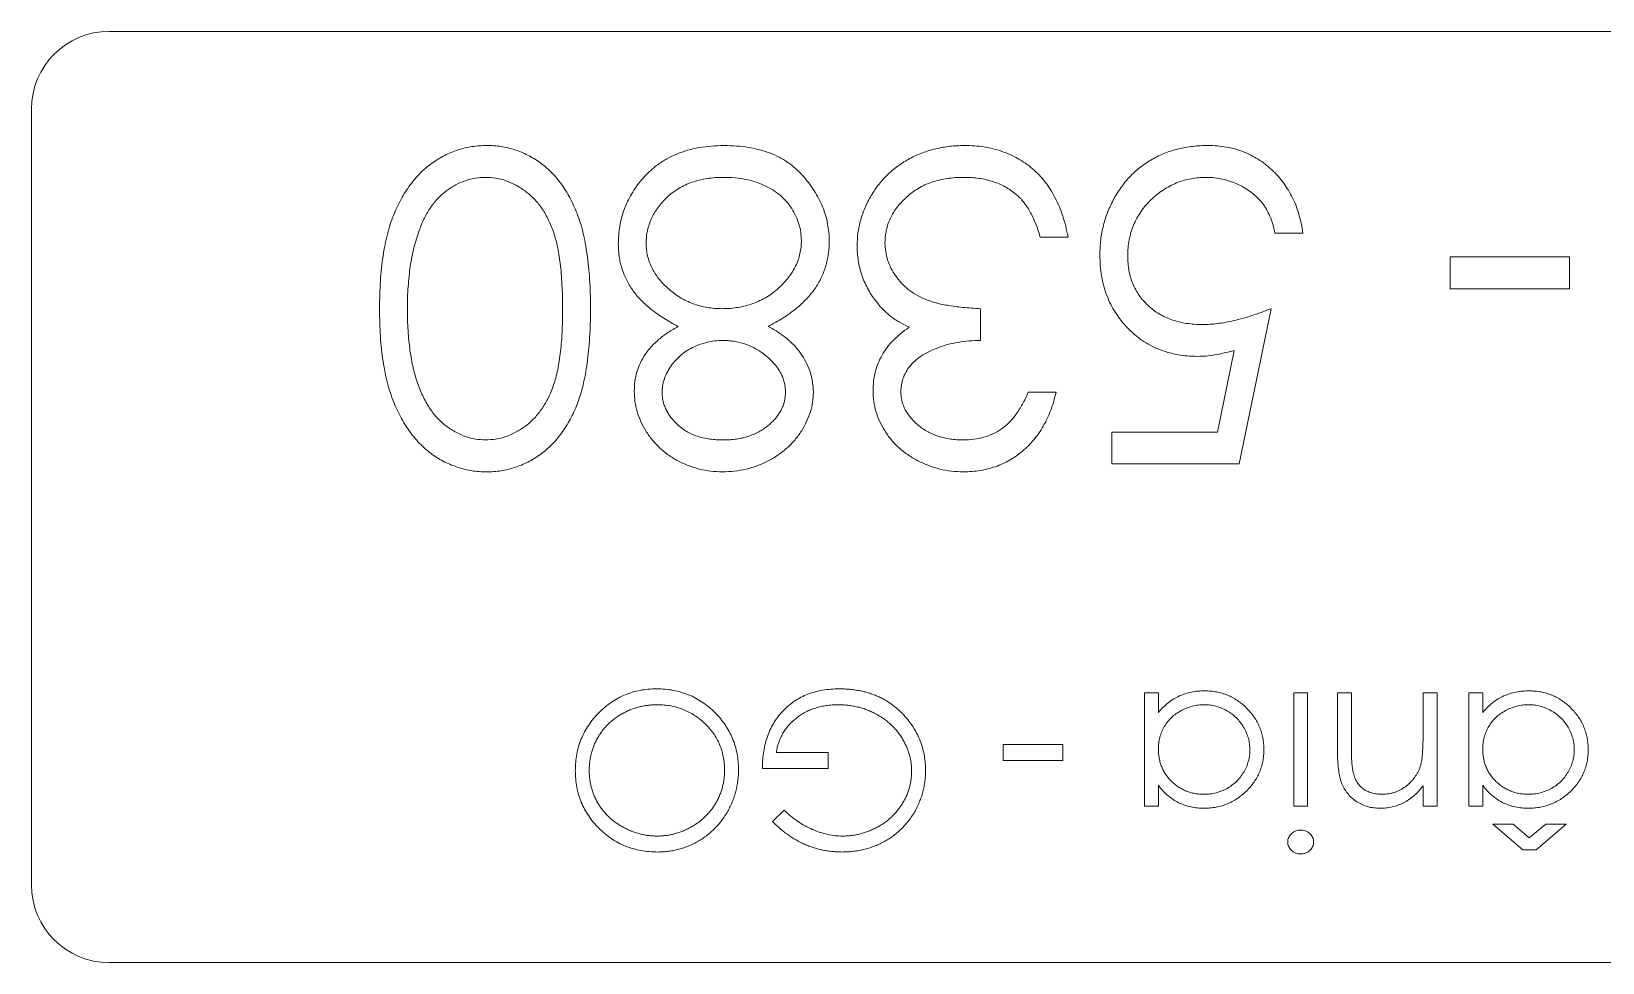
# Model space of a CAD drawing. Header units: millimetres. Extents: x 1593 to 2741, y -1858 to 567.
# Drawn here: x 2419.23 to 2439.48, y -120.69 to -108.69 of the extents above; entities that cross this region are included whole.
import ezdxf

# ---------------------------------------------------------------- set-up
doc = ezdxf.new("R2010")
doc.units = ezdxf.units.MM
doc.layers.add('CUTTING', color=5, linetype='Continuous')
doc.layers.add('ENGRAVING', color=1, linetype='Continuous')

msp = doc.modelspace()

# ---------------------------------------------------------------- linework, layer by layer
at = {"layer": 'CUTTING', "linetype": 'Continuous', "lineweight": 15}
for p, q in [((2420.233, -108.687), (2451.233, -108.687)), ((2419.233, -119.687), (2419.233, -109.687)), ((2451.233, -120.687), (2420.233, -120.687))]:
    msp.add_line(p, q, dxfattribs=at)
for centre, start, end in [((2420.233, -109.687), 90, 180), ((2420.233, -119.687), 180, 270)]:
    msp.add_arc(centre, 1, start, end, dxfattribs=at)
at = {"layer": 'ENGRAVING', "linetype": 'Continuous', "lineweight": 15}
for p, q in [((2432.59, -111.337), (2432.231, -111.337)), ((2435.615, -111.286), (2435.256, -111.286)), ((2437.513, -112.003), (2437.513, -111.593)), ((2437.513, -111.593), (2439.051, -111.593)), ((2439.051, -111.593), (2439.051, -112.003)), ((2439.051, -112.003), (2437.513, -112.003)), ((2431.462, -112.26), (2431.462, -112.67)), ((2435.205, -112.26), (2434.795, -114.26)), ((2434.514, -113.85), (2434.73, -112.798)), ((2432.077, -113.337), (2432.436, -113.337)), ((2433.154, -114.26), (2433.154, -113.85)), ((2433.154, -113.85), (2434.514, -113.85)), ((2434.795, -114.26), (2433.154, -114.26)), ((2433.574, -118.672), (2433.574, -117.21)), ((2433.574, -117.21), (2433.754, -117.21)), ((2433.754, -117.21), (2433.754, -117.463)), ((2435.498, -118.672), (2435.498, -117.21)), ((2435.498, -117.21), (2435.677, -117.21)), ((2435.677, -117.21), (2435.677, -118.672)), ((2436.062, -117.957), (2436.062, -117.21)), ((2436.062, -117.21), (2436.241, -117.21)), ((2436.241, -117.21), (2436.241, -117.898)), ((2437.164, -117.739), (2437.164, -117.21)), ((2437.164, -117.21), (2437.344, -117.21)), ((2437.344, -117.21), (2437.344, -118.672)), ((2437.754, -118.672), (2437.754, -117.21)), ((2437.754, -117.21), (2437.933, -117.21)), ((2437.933, -117.21), (2437.933, -117.463)), ((2428.831, -117.98), (2429.498, -117.98)), ((2429.498, -117.98), (2429.498, -118.185)), ((2431.754, -118.082), (2431.754, -117.877)), ((2431.754, -117.877), (2432.523, -117.877)), ((2432.523, -117.877), (2432.523, -118.082)), ((2429.498, -118.185), (2428.651, -118.185)), ((2432.523, -118.082), (2431.754, -118.082)), ((2433.754, -118.402), (2433.754, -118.672)), ((2437.164, -118.672), (2437.164, -118.408)), ((2437.933, -118.402), (2437.933, -118.672)), ((2428.78, -118.869), (2428.933, -118.723)), ((2433.754, -118.672), (2433.574, -118.672)), ((2435.677, -118.672), (2435.498, -118.672)), ((2437.344, -118.672), (2437.164, -118.672)), ((2437.933, -118.672), (2437.754, -118.672)), ((2438.451, -119.236), (2438.062, -118.903)), ((2438.062, -118.903), (2438.327, -118.903)), ((2438.327, -118.903), (2438.532, -119.078)), ((2438.532, -119.078), (2438.744, -118.903)), ((2439.01, -118.903), (2438.62, -119.236)), ((2438.744, -118.903), (2439.01, -118.903)), ((2438.62, -119.236), (2438.451, -119.236))]:
    msp.add_line(p, q, dxfattribs=at)
for points, knots in [([(2423.718, -112.258), (2423.719, -112.197), (2423.72, -112.078), (2423.728, -111.904), (2423.743, -111.739), (2423.761, -111.584), (2423.787, -111.439), (2423.818, -111.303), (2423.853, -111.176), (2423.897, -111.059), (2423.944, -110.951), (2423.995, -110.849), (2424.05, -110.754), (2424.111, -110.666), (2424.175, -110.585), (2424.244, -110.511), (2424.317, -110.443), (2424.394, -110.383), (2424.474, -110.331), (2424.557, -110.284), (2424.642, -110.246), (2424.729, -110.213), (2424.818, -110.188), (2424.91, -110.171), (2425.003, -110.159), (2425.067, -110.158), (2425.099, -110.157)], [0, 0, 0, 0, 0.065063, 0.126773, 0.185516, 0.240765, 0.29298, 0.34225, 0.388919, 0.432776, 0.474628, 0.514775, 0.553606, 0.591426, 0.628028, 0.663804, 0.698984, 0.733591, 0.767628, 0.801208, 0.834264, 0.866981, 0.89972, 0.932702, 0.966176, 1, 1, 1, 1]), ([(2425.099, -110.157), (2425.13, -110.158), (2425.192, -110.159), (2425.285, -110.17), (2425.374, -110.187), (2425.461, -110.212), (2425.547, -110.242), (2425.629, -110.281), (2425.709, -110.326), (2425.787, -110.377), (2425.862, -110.436), (2425.933, -110.5), (2425.998, -110.573), (2426.06, -110.653), (2426.118, -110.738), (2426.172, -110.83), (2426.221, -110.93), (2426.266, -111.036), (2426.307, -111.152), (2426.342, -111.278), (2426.37, -111.415), (2426.394, -111.563), (2426.413, -111.721), (2426.427, -111.891), (2426.435, -112.071), (2426.436, -112.195), (2426.436, -112.258)], [0, 0, 0, 0, 0.033787, 0.066622, 0.099285, 0.131361, 0.163585, 0.196104, 0.228902, 0.262158, 0.295991, 0.330218, 0.36506, 0.400951, 0.43762, 0.475708, 0.515381, 0.556414, 0.599765, 0.646424, 0.696431, 0.749782, 0.806573, 0.867436, 0.931887, 1, 1, 1, 1]), ([(2427.098, -110.596), (2427.13, -110.561), (2427.193, -110.492), (2427.301, -110.402), (2427.42, -110.326), (2427.549, -110.264), (2427.688, -110.216), (2427.836, -110.181), (2427.995, -110.162), (2428.104, -110.159), (2428.159, -110.157)], [0, 0, 0, 0, 0.119283, 0.237093, 0.354796, 0.474576, 0.59746, 0.724926, 0.858883, 1, 1, 1, 1]), ([(2428.159, -110.157), (2428.213, -110.159), (2428.318, -110.161), (2428.47, -110.179), (2428.612, -110.209), (2428.744, -110.251), (2428.866, -110.305), (2428.978, -110.372), (2429.08, -110.45), (2429.17, -110.541), (2429.25, -110.638), (2429.321, -110.738), (2429.379, -110.842), (2429.429, -110.947), (2429.467, -111.055), (2429.493, -111.165), (2429.51, -111.278), (2429.512, -111.354), (2429.513, -111.392)], [0, 0, 0, 0, 0.078556, 0.152863, 0.22356, 0.290375, 0.355403, 0.418291, 0.480389, 0.543073, 0.604924, 0.664398, 0.721943, 0.778375, 0.83383, 0.888861, 0.944089, 1, 1, 1, 1]), ([(2429.872, -111.448), (2429.874, -111.392), (2429.878, -111.28), (2429.915, -111.115), (2429.971, -110.954), (2430.052, -110.8), (2430.15, -110.655), (2430.267, -110.526), (2430.401, -110.415), (2430.55, -110.322), (2430.712, -110.248), (2430.885, -110.196), (2431.067, -110.163), (2431.192, -110.159), (2431.256, -110.157)], [0, 0, 0, 0, 0.079648, 0.158922, 0.239619, 0.322609, 0.406035, 0.487602, 0.569685, 0.653036, 0.737436, 0.822478, 0.909748, 1, 1, 1, 1]), ([(2431.256, -110.157), (2431.298, -110.158), (2431.383, -110.16), (2431.506, -110.174), (2431.624, -110.198), (2431.737, -110.231), (2431.844, -110.272), (2431.946, -110.324), (2432.042, -110.385), (2432.133, -110.456), (2432.217, -110.535), (2432.294, -110.624), (2432.363, -110.721), (2432.423, -110.828), (2432.478, -110.942), (2432.523, -111.066), (2432.562, -111.198), (2432.58, -111.29), (2432.59, -111.337)], [0, 0, 0, 0, 0.065541, 0.128963, 0.190377, 0.250092, 0.308548, 0.366398, 0.424542, 0.48317, 0.542243, 0.601739, 0.662506, 0.724856, 0.789128, 0.856346, 0.926295, 1, 1, 1, 1]), ([(2433, -111.567), (2433.001, -111.534), (2433.002, -111.469), (2433.01, -111.373), (2433.025, -111.279), (2433.045, -111.187), (2433.07, -111.097), (2433.102, -111.009), (2433.14, -110.924), (2433.182, -110.84), (2433.229, -110.76), (2433.281, -110.685), (2433.336, -110.614), (2433.396, -110.548), (2433.46, -110.487), (2433.528, -110.431), (2433.6, -110.379), (2433.676, -110.333), (2433.755, -110.291), (2433.838, -110.256), (2433.923, -110.225), (2434.012, -110.2), (2434.103, -110.181), (2434.198, -110.168), (2434.296, -110.158), (2434.362, -110.158), (2434.395, -110.157)], [0, 0, 0, 0, 0.044014, 0.087434, 0.130118, 0.172554, 0.214555, 0.256298, 0.298438, 0.340849, 0.382715, 0.423924, 0.464246, 0.504074, 0.543862, 0.583567, 0.623094, 0.663229, 0.703551, 0.743938, 0.784541, 0.82575, 0.867757, 0.910745, 0.954914, 1, 1, 1, 1]), ([(2434.395, -110.157), (2434.435, -110.158), (2434.513, -110.16), (2434.628, -110.176), (2434.739, -110.199), (2434.844, -110.234), (2434.945, -110.278), (2435.04, -110.334), (2435.132, -110.396), (2435.218, -110.47), (2435.297, -110.552), (2435.367, -110.639), (2435.43, -110.733), (2435.485, -110.832), (2435.531, -110.937), (2435.567, -111.048), (2435.597, -111.165), (2435.609, -111.245), (2435.615, -111.286)], [0, 0, 0, 0, 0.0654211, 0.1287084, 0.1902361, 0.2507244, 0.3106372, 0.3707664, 0.4316147, 0.493523, 0.5558835, 0.6173424, 0.678668, 0.7407114, 0.8029854, 0.8668026, 0.9323472, 1, 1, 1, 1]), ([(2425.087, -110.568), (2425.042, -110.569), (2424.954, -110.573), (2424.824, -110.608), (2424.699, -110.661), (2424.601, -110.724), (2424.526, -110.784), (2424.472, -110.835), (2424.423, -110.892), (2424.376, -110.954), (2424.333, -111.021), (2424.295, -111.094), (2424.259, -111.172), (2424.239, -111.226), (2424.228, -111.254)], [0, 0, 0, 0, 0.112813, 0.225394, 0.339595, 0.459675, 0.521735, 0.583926, 0.648174, 0.713881, 0.781004, 0.851451, 0.924051, 1, 1, 1, 1]), ([(2426.077, -112.26), (2426.077, -112.206), (2426.077, -112.103), (2426.07, -111.952), (2426.06, -111.812), (2426.048, -111.681), (2426.03, -111.561), (2426.01, -111.45), (2425.985, -111.35), (2425.956, -111.259), (2425.923, -111.176), (2425.887, -111.099), (2425.848, -111.026), (2425.804, -110.959), (2425.757, -110.898), (2425.706, -110.84), (2425.651, -110.789), (2425.575, -110.728), (2425.475, -110.664), (2425.349, -110.609), (2425.219, -110.574), (2425.131, -110.57), (2425.087, -110.568)], [0, 0, 0, 0, 0.072951, 0.141584, 0.205926, 0.265301, 0.320597, 0.371817, 0.41879, 0.461699, 0.502134, 0.540804, 0.578181, 0.614297, 0.649678, 0.684299, 0.718359, 0.752081, 0.817652, 0.879722, 0.939966, 1, 1, 1, 1]), ([(2426.795, -111.425), (2426.796, -111.386), (2426.798, -111.31), (2426.813, -111.198), (2426.835, -111.088), (2426.869, -110.982), (2426.912, -110.88), (2426.965, -110.782), (2427.025, -110.686), (2427.073, -110.626), (2427.098, -110.596)], [0, 0, 0, 0, 0.1281582, 0.2536731, 0.3773253, 0.4993846, 0.6229184, 0.7458394, 0.8713953, 1, 1, 1, 1]), ([(2428.155, -110.568), (2428.118, -110.568), (2428.045, -110.57), (2427.939, -110.582), (2427.838, -110.602), (2427.744, -110.63), (2427.655, -110.665), (2427.573, -110.71), (2427.495, -110.761), (2427.425, -110.821), (2427.362, -110.886), (2427.307, -110.954), (2427.259, -111.024), (2427.221, -111.098), (2427.191, -111.174), (2427.169, -111.252), (2427.156, -111.334), (2427.155, -111.39), (2427.154, -111.418)], [0, 0, 0, 0, 0.0765589, 0.1491614, 0.2188268, 0.2855671, 0.3503131, 0.4141252, 0.4771792, 0.540368, 0.6022024, 0.6620337, 0.7199344, 0.7759074, 0.8311149, 0.8866674, 0.9425524, 1, 1, 1, 1]), ([(2429.154, -111.38), (2429.152, -111.344), (2429.149, -111.273), (2429.125, -111.168), (2429.085, -111.066), (2429.03, -110.968), (2428.963, -110.876), (2428.879, -110.797), (2428.785, -110.726), (2428.677, -110.669), (2428.56, -110.623), (2428.432, -110.592), (2428.297, -110.571), (2428.203, -110.569), (2428.155, -110.568)], [0, 0, 0, 0, 0.074898, 0.148596, 0.224471, 0.302323, 0.381919, 0.461149, 0.542417, 0.626716, 0.714597, 0.804903, 0.900127, 1, 1, 1, 1]), ([(2431.249, -110.568), (2431.212, -110.568), (2431.139, -110.57), (2431.032, -110.582), (2430.93, -110.601), (2430.835, -110.629), (2430.745, -110.664), (2430.661, -110.709), (2430.582, -110.76), (2430.51, -110.819), (2430.445, -110.884), (2430.387, -110.951), (2430.339, -111.021), (2430.299, -111.095), (2430.268, -111.17), (2430.247, -111.249), (2430.233, -111.331), (2430.231, -111.386), (2430.231, -111.414)], [0, 0, 0, 0, 0.076072, 0.148752, 0.218403, 0.28576, 0.350598, 0.414964, 0.478069, 0.541761, 0.60435, 0.664075, 0.721464, 0.777587, 0.832644, 0.887844, 0.94346, 1, 1, 1, 1]), ([(2431.918, -110.784), (2431.895, -110.767), (2431.85, -110.732), (2431.778, -110.688), (2431.701, -110.65), (2431.619, -110.621), (2431.533, -110.596), (2431.442, -110.58), (2431.347, -110.569), (2431.282, -110.568), (2431.249, -110.568)], [0, 0, 0, 0, 0.118271, 0.236178, 0.355663, 0.475904, 0.600127, 0.728608, 0.861313, 1, 1, 1, 1]), ([(2434.374, -110.568), (2434.34, -110.569), (2434.273, -110.57), (2434.173, -110.585), (2434.078, -110.606), (2433.986, -110.639), (2433.898, -110.679), (2433.814, -110.73), (2433.733, -110.789), (2433.657, -110.856), (2433.587, -110.931), (2433.526, -111.01), (2433.475, -111.095), (2433.432, -111.183), (2433.399, -111.277), (2433.376, -111.374), (2433.362, -111.477), (2433.36, -111.546), (2433.359, -111.582)], [0, 0, 0, 0, 0.064207, 0.126425, 0.18768, 0.248216, 0.308305, 0.369661, 0.431699, 0.495947, 0.559758, 0.622295, 0.683911, 0.745092, 0.80674, 0.869087, 0.93329, 1, 1, 1, 1]), ([(2435.256, -111.286), (2435.248, -111.247), (2435.231, -111.174), (2435.193, -111.071), (2435.148, -110.979), (2435.094, -110.897), (2435.029, -110.826), (2434.955, -110.763), (2434.873, -110.705), (2434.781, -110.657), (2434.684, -110.617), (2434.582, -110.59), (2434.479, -110.57), (2434.409, -110.569), (2434.374, -110.568)], [0, 0, 0, 0, 0.094687, 0.181994, 0.264377, 0.34218, 0.418618, 0.496509, 0.577369, 0.661511, 0.746733, 0.831258, 0.915206, 1, 1, 1, 1]), ([(2432.231, -111.337), (2432.221, -111.306), (2432.203, -111.246), (2432.172, -111.16), (2432.137, -111.081), (2432.099, -111.008), (2432.059, -110.942), (2432.015, -110.883), (2431.969, -110.829), (2431.934, -110.799), (2431.918, -110.784)], [0, 0, 0, 0, 0.14977, 0.291316, 0.425966, 0.55216, 0.671527, 0.786122, 0.895325, 1, 1, 1, 1]), ([(2424.228, -111.254), (2424.216, -111.29), (2424.192, -111.362), (2424.16, -111.475), (2424.135, -111.593), (2424.113, -111.716), (2424.098, -111.844), (2424.086, -111.978), (2424.078, -112.117), (2424.077, -112.212), (2424.077, -112.26)], [0, 0, 0, 0, 0.110588, 0.224542, 0.342503, 0.464324, 0.590756, 0.722227, 0.858843, 1, 1, 1, 1]), ([(2427.568, -112.488), (2427.535, -112.471), (2427.472, -112.438), (2427.381, -112.384), (2427.297, -112.328), (2427.22, -112.271), (2427.149, -112.212), (2427.086, -112.15), (2427.029, -112.087), (2426.98, -112.022), (2426.936, -111.955), (2426.898, -111.886), (2426.866, -111.815), (2426.84, -111.741), (2426.819, -111.666), (2426.805, -111.587), (2426.797, -111.507), (2426.796, -111.452), (2426.795, -111.425)], [0, 0, 0, 0, 0.079525, 0.1551, 0.22722, 0.295911, 0.362056, 0.42552, 0.485813, 0.544495, 0.60146, 0.657841, 0.713974, 0.769468, 0.82613, 0.882885, 0.940701, 1, 1, 1, 1]), ([(2427.154, -111.418), (2427.155, -111.445), (2427.157, -111.499), (2427.17, -111.579), (2427.193, -111.656), (2427.224, -111.731), (2427.265, -111.803), (2427.314, -111.873), (2427.374, -111.94), (2427.44, -112.005), (2427.513, -112.064), (2427.59, -112.117), (2427.672, -112.161), (2427.757, -112.197), (2427.846, -112.225), (2427.938, -112.245), (2428.034, -112.258), (2428.099, -112.259), (2428.132, -112.26)], [0, 0, 0, 0, 0.0573394, 0.1130633, 0.1691814, 0.2257746, 0.2838263, 0.3434543, 0.405907, 0.4713923, 0.5380028, 0.6030636, 0.6676018, 0.7322254, 0.7970048, 0.863048, 0.930357, 1, 1, 1, 1]), ([(2428.132, -112.26), (2428.168, -112.259), (2428.238, -112.258), (2428.34, -112.244), (2428.438, -112.225), (2428.532, -112.196), (2428.621, -112.158), (2428.706, -112.112), (2428.786, -112.058), (2428.861, -111.997), (2428.929, -111.93), (2428.989, -111.86), (2429.04, -111.787), (2429.081, -111.711), (2429.115, -111.633), (2429.137, -111.551), (2429.151, -111.466), (2429.153, -111.409), (2429.154, -111.38)], [0, 0, 0, 0, 0.071269, 0.139812, 0.206497, 0.271535, 0.336082, 0.400528, 0.464984, 0.53005, 0.594423, 0.655583, 0.714849, 0.772115, 0.828999, 0.885122, 0.942079, 1, 1, 1, 1]), ([(2429.513, -111.392), (2429.512, -111.42), (2429.511, -111.476), (2429.502, -111.558), (2429.487, -111.637), (2429.468, -111.715), (2429.441, -111.791), (2429.409, -111.864), (2429.371, -111.935), (2429.327, -112.005), (2429.277, -112.072), (2429.219, -112.138), (2429.154, -112.201), (2429.082, -112.262), (2429.003, -112.323), (2428.916, -112.38), (2428.824, -112.437), (2428.757, -112.471), (2428.724, -112.488)], [0, 0, 0, 0, 0.058854, 0.116315, 0.172675, 0.22878, 0.28458, 0.340257, 0.39663, 0.453507, 0.512318, 0.572648, 0.636022, 0.702363, 0.771483, 0.844184, 0.92007, 1, 1, 1, 1]), ([(2430.111, -112.159), (2430.091, -112.133), (2430.053, -112.08), (2430.006, -111.996), (2429.963, -111.911), (2429.93, -111.823), (2429.904, -111.733), (2429.886, -111.64), (2429.874, -111.545), (2429.873, -111.481), (2429.872, -111.448)], [0, 0, 0, 0, 0.128136, 0.254173, 0.378112, 0.501712, 0.623986, 0.747096, 0.872875, 1, 1, 1, 1]), ([(2430.231, -111.414), (2430.233, -111.451), (2430.236, -111.525), (2430.263, -111.635), (2430.306, -111.74), (2430.368, -111.84), (2430.443, -111.932), (2430.53, -112.014), (2430.63, -112.082), (2430.723, -112.129), (2430.805, -112.161), (2430.875, -112.183), (2430.954, -112.201), (2431.04, -112.218), (2431.134, -112.232), (2431.236, -112.244), (2431.346, -112.253), (2431.422, -112.258), (2431.462, -112.26)], [0, 0, 0, 0, 0.066909, 0.133485, 0.201035, 0.271234, 0.34288, 0.413836, 0.485977, 0.56023, 0.599884, 0.644055, 0.691892, 0.744688, 0.801492, 0.862858, 0.929328, 1, 1, 1, 1]), ([(2434.259, -112.875), (2434.214, -112.874), (2434.126, -112.872), (2433.998, -112.854), (2433.875, -112.825), (2433.759, -112.785), (2433.648, -112.734), (2433.544, -112.67), (2433.446, -112.595), (2433.354, -112.509), (2433.271, -112.414), (2433.199, -112.312), (2433.137, -112.204), (2433.087, -112.089), (2433.047, -111.968), (2433.021, -111.84), (2433.003, -111.705), (2433.001, -111.614), (2433, -111.567)], [0, 0, 0, 0, 0.065808, 0.129394, 0.190894, 0.251281, 0.310815, 0.370371, 0.430768, 0.492881, 0.555104, 0.616067, 0.677256, 0.73826, 0.800762, 0.864778, 0.931045, 1, 1, 1, 1]), ([(2433.359, -111.582), (2433.36, -111.614), (2433.361, -111.677), (2433.373, -111.769), (2433.394, -111.856), (2433.423, -111.938), (2433.46, -112.016), (2433.505, -112.09), (2433.559, -112.158), (2433.621, -112.221), (2433.689, -112.279), (2433.764, -112.329), (2433.844, -112.37), (2433.929, -112.406), (2434.02, -112.432), (2434.116, -112.451), (2434.218, -112.463), (2434.288, -112.464), (2434.324, -112.465)], [0, 0, 0, 0, 0.065351, 0.127916, 0.18836, 0.247216, 0.30563, 0.36377, 0.422661, 0.482687, 0.5433, 0.604118, 0.664965, 0.727413, 0.791468, 0.858055, 0.927037, 1, 1, 1, 1]), ([(2425.099, -114.362), (2425.067, -114.362), (2425.004, -114.361), (2424.91, -114.35), (2424.819, -114.332), (2424.73, -114.307), (2424.643, -114.276), (2424.558, -114.237), (2424.476, -114.192), (2424.397, -114.139), (2424.32, -114.079), (2424.247, -114.012), (2424.179, -113.938), (2424.114, -113.857), (2424.055, -113.769), (2423.998, -113.674), (2423.947, -113.572), (2423.899, -113.463), (2423.856, -113.345), (2423.818, -113.219), (2423.788, -113.082), (2423.762, -112.936), (2423.742, -112.78), (2423.728, -112.615), (2423.72, -112.439), (2423.719, -112.32), (2423.718, -112.258)], [0, 0, 0, 0, 0.033788, 0.067194, 0.099862, 0.132567, 0.165151, 0.197913, 0.231319, 0.265083, 0.299255, 0.334399, 0.369943, 0.406284, 0.444064, 0.482998, 0.523354, 0.565537, 0.609613, 0.656391, 0.705885, 0.758325, 0.813832, 0.872795, 0.934722, 1, 1, 1, 1]), ([(2424.077, -112.26), (2424.078, -112.308), (2424.079, -112.402), (2424.084, -112.54), (2424.096, -112.671), (2424.109, -112.795), (2424.129, -112.912), (2424.15, -113.024), (2424.179, -113.128), (2424.21, -113.226), (2424.245, -113.317), (2424.284, -113.402), (2424.325, -113.48), (2424.37, -113.553), (2424.418, -113.619), (2424.471, -113.678), (2424.525, -113.732), (2424.602, -113.793), (2424.702, -113.855), (2424.826, -113.912), (2424.955, -113.945), (2425.043, -113.95), (2425.087, -113.952)], [0, 0, 0, 0, 0.065681, 0.128486, 0.188175, 0.245106, 0.299448, 0.350823, 0.399942, 0.446672, 0.491255, 0.533376, 0.573853, 0.612526, 0.649597, 0.685532, 0.720106, 0.753838, 0.818925, 0.880493, 0.940311, 1, 1, 1, 1]), ([(2425.087, -113.952), (2425.131, -113.95), (2425.219, -113.945), (2425.35, -113.912), (2425.476, -113.855), (2425.575, -113.792), (2425.652, -113.733), (2425.705, -113.681), (2425.756, -113.624), (2425.802, -113.562), (2425.846, -113.495), (2425.886, -113.423), (2425.922, -113.346), (2425.955, -113.263), (2425.984, -113.172), (2426.009, -113.071), (2426.031, -112.961), (2426.047, -112.84), (2426.061, -112.71), (2426.07, -112.569), (2426.077, -112.418), (2426.077, -112.314), (2426.077, -112.26)], [0, 0, 0, 0, 0.060387, 0.120883, 0.182755, 0.247811, 0.281299, 0.315088, 0.349702, 0.384857, 0.420966, 0.458511, 0.497175, 0.537602, 0.580503, 0.627468, 0.678388, 0.733983, 0.793747, 0.857714, 0.926698, 1, 1, 1, 1]), ([(2426.436, -112.258), (2426.436, -112.322), (2426.435, -112.447), (2426.427, -112.628), (2426.413, -112.799), (2426.395, -112.958), (2426.372, -113.105), (2426.342, -113.242), (2426.308, -113.367), (2426.269, -113.482), (2426.224, -113.588), (2426.176, -113.686), (2426.121, -113.778), (2426.064, -113.864), (2426.002, -113.943), (2425.937, -114.015), (2425.865, -114.08), (2425.791, -114.14), (2425.712, -114.192), (2425.631, -114.237), (2425.548, -114.276), (2425.462, -114.307), (2425.374, -114.333), (2425.285, -114.35), (2425.192, -114.361), (2425.13, -114.362), (2425.099, -114.362)], [0, 0, 0, 0, 0.068595, 0.133246, 0.194313, 0.251279, 0.304513, 0.354235, 0.400481, 0.443411, 0.484015, 0.523252, 0.561042, 0.5979, 0.633518, 0.668314, 0.702496, 0.736685, 0.770293, 0.803437, 0.835913, 0.86846, 0.900847, 0.933467, 0.966258, 1, 1, 1, 1]), ([(2430.544, -112.5), (2430.502, -112.48), (2430.417, -112.439), (2430.302, -112.359), (2430.198, -112.267), (2430.14, -112.195), (2430.111, -112.159)], [0, 0, 0, 0, 0.2538796, 0.5030089, 0.7502911, 1, 1, 1, 1]), ([(2434.324, -112.465), (2434.355, -112.464), (2434.419, -112.463), (2434.517, -112.453), (2434.62, -112.437), (2434.728, -112.414), (2434.841, -112.385), (2434.958, -112.35), (2435.08, -112.308), (2435.163, -112.276), (2435.205, -112.26)], [0, 0, 0, 0, 0.102203, 0.211023, 0.3251, 0.446502, 0.573788, 0.708901, 0.850358, 1, 1, 1, 1]), ([(2427, -113.325), (2427.002, -113.281), (2427.005, -113.196), (2427.032, -113.072), (2427.078, -112.956), (2427.14, -112.846), (2427.221, -112.744), (2427.32, -112.651), (2427.436, -112.563), (2427.523, -112.514), (2427.568, -112.488)], [0, 0, 0, 0, 0.121904, 0.239413, 0.35541, 0.472091, 0.592859, 0.718703, 0.854892, 1, 1, 1, 1]), ([(2428.724, -112.488), (2428.77, -112.514), (2428.86, -112.563), (2428.979, -112.653), (2429.081, -112.75), (2429.163, -112.857), (2429.228, -112.97), (2429.273, -113.089), (2429.303, -113.211), (2429.306, -113.294), (2429.308, -113.336)], [0, 0, 0, 0, 0.14586, 0.282426, 0.41085, 0.535029, 0.654701, 0.770133, 0.884556, 1, 1, 1, 1]), ([(2430.077, -113.323), (2430.078, -113.281), (2430.081, -113.198), (2430.103, -113.077), (2430.14, -112.963), (2430.192, -112.856), (2430.258, -112.756), (2430.339, -112.662), (2430.435, -112.576), (2430.507, -112.526), (2430.544, -112.5)], [0, 0, 0, 0, 0.128068, 0.250608, 0.37063, 0.490072, 0.610375, 0.734313, 0.863217, 1, 1, 1, 1]), ([(2428.141, -112.67), (2428.107, -112.671), (2428.039, -112.673), (2427.94, -112.692), (2427.843, -112.721), (2427.749, -112.76), (2427.662, -112.81), (2427.585, -112.87), (2427.518, -112.938), (2427.461, -113.014), (2427.417, -113.094), (2427.383, -113.175), (2427.363, -113.257), (2427.36, -113.311), (2427.359, -113.338)], [0, 0, 0, 0, 0.08969, 0.178494, 0.266838, 0.356558, 0.445334, 0.530806, 0.614076, 0.697707, 0.779142, 0.855354, 0.928557, 1, 1, 1, 1]), ([(2428.949, -113.33), (2428.948, -113.309), (2428.946, -113.268), (2428.934, -113.207), (2428.917, -113.147), (2428.888, -113.09), (2428.855, -113.033), (2428.813, -112.978), (2428.763, -112.925), (2428.707, -112.873), (2428.646, -112.826), (2428.581, -112.784), (2428.514, -112.749), (2428.444, -112.72), (2428.372, -112.698), (2428.297, -112.682), (2428.22, -112.672), (2428.168, -112.671), (2428.141, -112.67)], [0, 0, 0, 0, 0.054564, 0.107826, 0.161924, 0.21751, 0.274498, 0.334815, 0.397555, 0.464755, 0.532901, 0.600097, 0.665354, 0.731084, 0.796883, 0.863292, 0.930831, 1, 1, 1, 1]), ([(2431.462, -112.67), (2431.412, -112.671), (2431.315, -112.673), (2431.174, -112.693), (2431.038, -112.72), (2430.912, -112.762), (2430.797, -112.811), (2430.697, -112.868), (2430.614, -112.931), (2430.548, -113.002), (2430.498, -113.078), (2430.462, -113.157), (2430.44, -113.24), (2430.437, -113.296), (2430.436, -113.325)], [0, 0, 0, 0, 0.110166, 0.215787, 0.318027, 0.417574, 0.51165, 0.596162, 0.672935, 0.74367, 0.810677, 0.874059, 0.936696, 1, 1, 1, 1]), ([(2434.73, -112.798), (2434.688, -112.809), (2434.606, -112.832), (2434.485, -112.857), (2434.37, -112.872), (2434.295, -112.874), (2434.259, -112.875)], [0, 0, 0, 0, 0.275068, 0.532901, 0.773973, 1, 1, 1, 1]), ([(2428.135, -114.362), (2428.085, -114.361), (2427.984, -114.358), (2427.837, -114.33), (2427.696, -114.285), (2427.562, -114.223), (2427.437, -114.147), (2427.326, -114.056), (2427.229, -113.953), (2427.148, -113.837), (2427.082, -113.715), (2427.035, -113.588), (2427.006, -113.457), (2427.002, -113.369), (2427, -113.325)], [0, 0, 0, 0, 0.08941, 0.176306, 0.262626, 0.349446, 0.435498, 0.518928, 0.601355, 0.684256, 0.765807, 0.844877, 0.92228, 1, 1, 1, 1]), ([(2427.359, -113.338), (2427.36, -113.357), (2427.361, -113.395), (2427.371, -113.451), (2427.387, -113.505), (2427.409, -113.559), (2427.439, -113.611), (2427.473, -113.662), (2427.516, -113.712), (2427.563, -113.76), (2427.617, -113.805), (2427.676, -113.845), (2427.742, -113.878), (2427.814, -113.906), (2427.891, -113.926), (2427.974, -113.942), (2428.063, -113.95), (2428.124, -113.952), (2428.155, -113.952)], [0, 0, 0, 0, 0.050902, 0.101034, 0.151084, 0.203062, 0.256248, 0.310847, 0.368769, 0.430015, 0.49252, 0.556049, 0.621996, 0.690192, 0.761385, 0.836356, 0.915487, 1, 1, 1, 1]), ([(2429.308, -113.336), (2429.306, -113.379), (2429.302, -113.464), (2429.272, -113.592), (2429.222, -113.717), (2429.155, -113.84), (2429.071, -113.955), (2428.97, -114.058), (2428.855, -114.149), (2428.727, -114.225), (2428.588, -114.287), (2428.442, -114.33), (2428.291, -114.358), (2428.188, -114.361), (2428.135, -114.362)], [0, 0, 0, 0, 0.074058, 0.14887, 0.226668, 0.307735, 0.391157, 0.473929, 0.557928, 0.644989, 0.733364, 0.821092, 0.909287, 1, 1, 1, 1]), ([(2428.155, -113.952), (2428.184, -113.951), (2428.238, -113.95), (2428.319, -113.942), (2428.395, -113.928), (2428.469, -113.908), (2428.538, -113.881), (2428.604, -113.85), (2428.666, -113.812), (2428.724, -113.769), (2428.776, -113.722), (2428.823, -113.673), (2428.861, -113.621), (2428.894, -113.568), (2428.918, -113.511), (2428.935, -113.453), (2428.947, -113.393), (2428.948, -113.351), (2428.949, -113.33)], [0, 0, 0, 0, 0.075243, 0.147209, 0.216447, 0.284025, 0.350655, 0.415031, 0.47963, 0.544652, 0.608044, 0.667828, 0.725114, 0.780992, 0.835527, 0.889438, 0.944072, 1, 1, 1, 1]), ([(2431.245, -114.362), (2431.193, -114.361), (2431.09, -114.358), (2430.938, -114.329), (2430.792, -114.284), (2430.652, -114.222), (2430.523, -114.145), (2430.408, -114.054), (2430.309, -113.95), (2430.225, -113.834), (2430.16, -113.711), (2430.112, -113.585), (2430.083, -113.455), (2430.079, -113.367), (2430.077, -113.323)], [0, 0, 0, 0, 0.090254, 0.17854, 0.266093, 0.354631, 0.441886, 0.525747, 0.608114, 0.690197, 0.770821, 0.848326, 0.924012, 1, 1, 1, 1]), ([(2430.436, -113.325), (2430.436, -113.346), (2430.437, -113.387), (2430.449, -113.448), (2430.467, -113.507), (2430.492, -113.564), (2430.524, -113.618), (2430.564, -113.67), (2430.611, -113.72), (2430.664, -113.766), (2430.722, -113.811), (2430.785, -113.848), (2430.852, -113.88), (2430.922, -113.907), (2430.997, -113.927), (2431.075, -113.941), (2431.156, -113.95), (2431.212, -113.952), (2431.24, -113.952)], [0, 0, 0, 0, 0.055275, 0.109966, 0.163247, 0.218076, 0.273301, 0.330909, 0.390995, 0.454176, 0.518862, 0.583311, 0.648517, 0.715031, 0.782502, 0.852323, 0.924928, 1, 1, 1, 1]), ([(2431.24, -113.952), (2431.286, -113.951), (2431.375, -113.947), (2431.503, -113.92), (2431.622, -113.877), (2431.714, -113.825), (2431.781, -113.774), (2431.829, -113.729), (2431.876, -113.68), (2431.919, -113.622), (2431.963, -113.56), (2432.003, -113.491), (2432.042, -113.417), (2432.065, -113.364), (2432.077, -113.337)], [0, 0, 0, 0, 0.122712, 0.239685, 0.351816, 0.463766, 0.520818, 0.579448, 0.640604, 0.705298, 0.773634, 0.844669, 0.920057, 1, 1, 1, 1]), ([(2432.436, -113.337), (2432.426, -113.377), (2432.407, -113.456), (2432.368, -113.568), (2432.324, -113.675), (2432.272, -113.773), (2432.216, -113.865), (2432.151, -113.95), (2432.081, -114.028), (2432.003, -114.097), (2431.922, -114.16), (2431.836, -114.214), (2431.747, -114.26), (2431.653, -114.298), (2431.556, -114.326), (2431.456, -114.347), (2431.352, -114.36), (2431.281, -114.362), (2431.245, -114.362)], [0, 0, 0, 0, 0.072625, 0.141977, 0.208985, 0.273957, 0.336889, 0.398745, 0.460116, 0.520825, 0.580994, 0.640152, 0.698622, 0.757271, 0.816427, 0.876254, 0.937165, 1, 1, 1, 1]), ([(2426.241, -118.211), (2426.242, -118.175), (2426.244, -118.104), (2426.259, -118), (2426.282, -117.9), (2426.316, -117.804), (2426.359, -117.713), (2426.412, -117.625), (2426.474, -117.542), (2426.545, -117.464), (2426.622, -117.393), (2426.705, -117.331), (2426.792, -117.277), (2426.884, -117.234), (2426.979, -117.2), (2427.079, -117.177), (2427.182, -117.162), (2427.253, -117.16), (2427.289, -117.159)], [0, 0, 0, 0, 0.065227, 0.128569, 0.19032, 0.251378, 0.312388, 0.373789, 0.436431, 0.500567, 0.564687, 0.627136, 0.688455, 0.749246, 0.810155, 0.871671, 0.934773, 1, 1, 1, 1]), ([(2427.289, -117.159), (2427.325, -117.16), (2427.397, -117.162), (2427.502, -117.177), (2427.602, -117.2), (2427.699, -117.234), (2427.791, -117.277), (2427.878, -117.33), (2427.962, -117.392), (2428.039, -117.463), (2428.111, -117.54), (2428.173, -117.623), (2428.226, -117.71), (2428.269, -117.8), (2428.303, -117.895), (2428.326, -117.994), (2428.341, -118.096), (2428.343, -118.166), (2428.344, -118.202)], [0, 0, 0, 0, 0.0658189, 0.1297465, 0.192072, 0.2534594, 0.3145696, 0.3762799, 0.4390257, 0.503267, 0.5674928, 0.6297048, 0.6909996, 0.7514517, 0.8120044, 0.8731497, 0.9356355, 1, 1, 1, 1]), ([(2428.651, -118.185), (2428.652, -118.147), (2428.654, -118.072), (2428.668, -117.963), (2428.689, -117.86), (2428.719, -117.762), (2428.757, -117.671), (2428.803, -117.586), (2428.859, -117.508), (2428.922, -117.435), (2428.992, -117.371), (2429.068, -117.314), (2429.15, -117.266), (2429.237, -117.227), (2429.33, -117.196), (2429.429, -117.175), (2429.534, -117.162), (2429.606, -117.16), (2429.642, -117.159)], [0, 0, 0, 0, 0.071272, 0.139493, 0.204635, 0.267406, 0.328446, 0.388397, 0.447734, 0.507392, 0.566768, 0.625478, 0.684067, 0.743248, 0.804033, 0.866499, 0.931723, 1, 1, 1, 1]), ([(2429.642, -117.159), (2429.665, -117.16), (2429.709, -117.16), (2429.775, -117.165), (2429.839, -117.172), (2429.901, -117.182), (2429.962, -117.195), (2430.02, -117.212), (2430.077, -117.231), (2430.133, -117.253), (2430.186, -117.278), (2430.237, -117.307), (2430.287, -117.337), (2430.335, -117.372), (2430.382, -117.409), (2430.426, -117.449), (2430.469, -117.492), (2430.495, -117.522), (2430.509, -117.537)], [0, 0, 0, 0, 0.069237, 0.136557, 0.202094, 0.266464, 0.329769, 0.391879, 0.453271, 0.514115, 0.57439, 0.634142, 0.693923, 0.754152, 0.81447, 0.875661, 0.937348, 1, 1, 1, 1]), ([(2433.754, -117.463), (2433.774, -117.44), (2433.814, -117.396), (2433.88, -117.337), (2433.95, -117.289), (2434.023, -117.25), (2434.1, -117.221), (2434.181, -117.2), (2434.265, -117.187), (2434.322, -117.186), (2434.351, -117.185)], [0, 0, 0, 0, 0.134298, 0.262085, 0.38627, 0.507165, 0.6273, 0.748145, 0.87237, 1, 1, 1, 1]), ([(2434.351, -117.185), (2434.377, -117.186), (2434.428, -117.187), (2434.502, -117.198), (2434.575, -117.215), (2434.644, -117.239), (2434.71, -117.271), (2434.773, -117.309), (2434.834, -117.354), (2434.89, -117.406), (2434.943, -117.462), (2434.988, -117.522), (2435.027, -117.585), (2435.058, -117.651), (2435.083, -117.721), (2435.1, -117.793), (2435.111, -117.868), (2435.112, -117.919), (2435.113, -117.945)], [0, 0, 0, 0, 0.06462, 0.127433, 0.189004, 0.24993, 0.310668, 0.372329, 0.434939, 0.499576, 0.564191, 0.626735, 0.688109, 0.749294, 0.810331, 0.871901, 0.935046, 1, 1, 1, 1]), ([(2437.933, -117.463), (2437.954, -117.44), (2437.993, -117.396), (2438.059, -117.337), (2438.129, -117.289), (2438.203, -117.25), (2438.28, -117.221), (2438.36, -117.2), (2438.444, -117.187), (2438.501, -117.186), (2438.53, -117.185)], [0, 0, 0, 0, 0.134298, 0.262085, 0.38627, 0.507165, 0.6273, 0.748145, 0.87237, 1, 1, 1, 1]), ([(2438.53, -117.185), (2438.556, -117.186), (2438.607, -117.187), (2438.682, -117.198), (2438.754, -117.215), (2438.823, -117.239), (2438.889, -117.271), (2438.953, -117.309), (2439.013, -117.354), (2439.07, -117.406), (2439.122, -117.462), (2439.168, -117.522), (2439.206, -117.585), (2439.238, -117.651), (2439.262, -117.721), (2439.28, -117.793), (2439.29, -117.868), (2439.292, -117.919), (2439.292, -117.945)], [0, 0, 0, 0, 0.06462, 0.1274335, 0.1890041, 0.2499301, 0.3106685, 0.372329, 0.4349391, 0.4995755, 0.5641912, 0.6267352, 0.6881093, 0.7492936, 0.8103305, 0.8719012, 0.9350459, 1, 1, 1, 1]), ([(2427.296, -117.364), (2427.277, -117.365), (2427.237, -117.365), (2427.179, -117.371), (2427.122, -117.379), (2427.066, -117.392), (2427.011, -117.407), (2426.957, -117.426), (2426.904, -117.449), (2426.853, -117.475), (2426.803, -117.504), (2426.756, -117.536), (2426.712, -117.571), (2426.671, -117.607), (2426.632, -117.647), (2426.597, -117.689), (2426.564, -117.734), (2426.534, -117.781), (2426.507, -117.83), (2426.484, -117.88), (2426.464, -117.932), (2426.448, -117.986), (2426.436, -118.04), (2426.427, -118.096), (2426.421, -118.153), (2426.421, -118.192), (2426.421, -118.212)], [0, 0, 0, 0, 0.043633, 0.086538, 0.129177, 0.171436, 0.213416, 0.255266, 0.297369, 0.339941, 0.382347, 0.423953, 0.464871, 0.505572, 0.546003, 0.586568, 0.627065, 0.668271, 0.709549, 0.750428, 0.791096, 0.832027, 0.873136, 0.914611, 0.956956, 1, 1, 1, 1]), ([(2428.164, -118.202), (2428.163, -118.174), (2428.162, -118.117), (2428.149, -118.033), (2428.13, -117.953), (2428.102, -117.877), (2428.066, -117.804), (2428.022, -117.734), (2427.97, -117.668), (2427.911, -117.606), (2427.846, -117.55), (2427.777, -117.5), (2427.705, -117.458), (2427.63, -117.424), (2427.551, -117.397), (2427.469, -117.378), (2427.384, -117.366), (2427.326, -117.365), (2427.296, -117.364)], [0, 0, 0, 0, 0.064504, 0.126899, 0.187747, 0.24815, 0.308586, 0.369583, 0.431827, 0.49618, 0.560668, 0.623504, 0.68526, 0.746537, 0.808327, 0.870486, 0.934317, 1, 1, 1, 1]), ([(2429.627, -117.364), (2429.601, -117.365), (2429.55, -117.366), (2429.475, -117.374), (2429.403, -117.387), (2429.334, -117.406), (2429.269, -117.43), (2429.206, -117.459), (2429.146, -117.495), (2429.09, -117.534), (2429.038, -117.579), (2428.991, -117.626), (2428.95, -117.678), (2428.915, -117.732), (2428.885, -117.789), (2428.861, -117.85), (2428.842, -117.913), (2428.835, -117.957), (2428.831, -117.98)], [0, 0, 0, 0, 0.07063, 0.138694, 0.204918, 0.269441, 0.332636, 0.395302, 0.457764, 0.520657, 0.582852, 0.643315, 0.70258, 0.760908, 0.81949, 0.878269, 0.938491, 1, 1, 1, 1]), ([(2430.574, -118.219), (2430.574, -118.201), (2430.573, -118.164), (2430.568, -118.109), (2430.557, -118.055), (2430.544, -118.001), (2430.527, -117.948), (2430.505, -117.896), (2430.48, -117.845), (2430.451, -117.795), (2430.419, -117.746), (2430.383, -117.7), (2430.344, -117.656), (2430.303, -117.615), (2430.258, -117.577), (2430.211, -117.541), (2430.16, -117.509), (2430.107, -117.479), (2430.052, -117.452), (2429.995, -117.428), (2429.937, -117.409), (2429.877, -117.393), (2429.816, -117.38), (2429.754, -117.371), (2429.691, -117.365), (2429.648, -117.365), (2429.627, -117.364)], [0, 0, 0, 0, 0.038994, 0.077882, 0.116652, 0.155416, 0.194618, 0.234261, 0.274547, 0.315667, 0.35702, 0.398083, 0.439098, 0.479833, 0.521274, 0.562841, 0.605292, 0.648409, 0.691727, 0.735149, 0.778369, 0.821661, 0.865524, 0.909731, 0.954523, 1, 1, 1, 1]), ([(2434.344, -117.364), (2434.319, -117.365), (2434.267, -117.367), (2434.191, -117.382), (2434.117, -117.405), (2434.046, -117.439), (2433.98, -117.48), (2433.921, -117.528), (2433.871, -117.583), (2433.828, -117.645), (2433.795, -117.712), (2433.771, -117.784), (2433.757, -117.86), (2433.755, -117.912), (2433.754, -117.938)], [0, 0, 0, 0, 0.084802, 0.168664, 0.252552, 0.33824, 0.423103, 0.505556, 0.586176, 0.667136, 0.748499, 0.830452, 0.913456, 1, 1, 1, 1]), ([(2434.933, -117.943), (2434.932, -117.918), (2434.93, -117.869), (2434.915, -117.795), (2434.889, -117.723), (2434.854, -117.654), (2434.81, -117.589), (2434.76, -117.531), (2434.701, -117.481), (2434.637, -117.44), (2434.568, -117.406), (2434.495, -117.382), (2434.421, -117.367), (2434.37, -117.365), (2434.344, -117.364)], [0, 0, 0, 0, 0.0815893, 0.1628589, 0.2454837, 0.3308071, 0.4164934, 0.4998932, 0.5830482, 0.6671579, 0.7513119, 0.8337848, 0.9162565, 1, 1, 1, 1]), ([(2438.524, -117.364), (2438.498, -117.365), (2438.446, -117.367), (2438.37, -117.382), (2438.296, -117.405), (2438.225, -117.439), (2438.159, -117.48), (2438.1, -117.528), (2438.05, -117.583), (2438.008, -117.645), (2437.975, -117.712), (2437.95, -117.784), (2437.936, -117.86), (2437.934, -117.912), (2437.933, -117.938)], [0, 0, 0, 0, 0.0848024, 0.1686635, 0.2525519, 0.3382397, 0.4231027, 0.5055561, 0.5861757, 0.6671357, 0.7484992, 0.8304524, 0.9134557, 1, 1, 1, 1]), ([(2439.113, -117.943), (2439.112, -117.918), (2439.11, -117.869), (2439.094, -117.795), (2439.069, -117.723), (2439.034, -117.654), (2438.99, -117.589), (2438.939, -117.531), (2438.881, -117.481), (2438.816, -117.44), (2438.747, -117.406), (2438.675, -117.382), (2438.6, -117.367), (2438.55, -117.365), (2438.524, -117.364)], [0, 0, 0, 0, 0.0815893, 0.1628589, 0.2454837, 0.3308071, 0.4164934, 0.4998932, 0.5830482, 0.6671579, 0.7513119, 0.8337848, 0.9162565, 1, 1, 1, 1]), ([(2430.509, -117.537), (2430.528, -117.562), (2430.567, -117.61), (2430.617, -117.688), (2430.659, -117.768), (2430.694, -117.851), (2430.721, -117.937), (2430.74, -118.026), (2430.751, -118.118), (2430.753, -118.18), (2430.754, -118.211)], [0, 0, 0, 0, 0.127896, 0.253668, 0.376738, 0.499344, 0.621999, 0.745699, 0.871345, 1, 1, 1, 1]), ([(2437.137, -118.131), (2437.139, -118.121), (2437.144, -118.1), (2437.149, -118.065), (2437.154, -118.024), (2437.158, -117.978), (2437.16, -117.926), (2437.163, -117.868), (2437.164, -117.806), (2437.164, -117.762), (2437.164, -117.739)], [0, 0, 0, 0, 0.076995, 0.167615, 0.271052, 0.38946, 0.520843, 0.666399, 0.826094, 1, 1, 1, 1]), ([(2433.754, -117.938), (2433.754, -117.958), (2433.756, -117.998), (2433.764, -118.056), (2433.777, -118.112), (2433.795, -118.166), (2433.82, -118.216), (2433.849, -118.264), (2433.884, -118.31), (2433.924, -118.352), (2433.967, -118.391), (2434.013, -118.426), (2434.062, -118.454), (2434.114, -118.477), (2434.167, -118.496), (2434.224, -118.509), (2434.283, -118.517), (2434.323, -118.518), (2434.343, -118.518)], [0, 0, 0, 0, 0.065634, 0.129188, 0.191219, 0.251913, 0.312507, 0.373494, 0.435152, 0.498741, 0.562095, 0.624187, 0.685476, 0.746097, 0.807612, 0.869967, 0.933951, 1, 1, 1, 1]), ([(2434.343, -118.518), (2434.369, -118.517), (2434.421, -118.515), (2434.497, -118.501), (2434.57, -118.477), (2434.639, -118.444), (2434.703, -118.403), (2434.761, -118.353), (2434.812, -118.296), (2434.855, -118.232), (2434.89, -118.164), (2434.915, -118.092), (2434.931, -118.018), (2434.933, -117.968), (2434.933, -117.943)], [0, 0, 0, 0, 0.085921, 0.169593, 0.252476, 0.336244, 0.419505, 0.502036, 0.584775, 0.669846, 0.754185, 0.836658, 0.91801, 1, 1, 1, 1]), ([(2435.113, -117.945), (2435.112, -117.971), (2435.111, -118.021), (2435.1, -118.095), (2435.082, -118.166), (2435.058, -118.234), (2435.026, -118.299), (2434.987, -118.362), (2434.941, -118.422), (2434.888, -118.478), (2434.831, -118.529), (2434.77, -118.574), (2434.707, -118.613), (2434.64, -118.643), (2434.57, -118.668), (2434.498, -118.685), (2434.422, -118.695), (2434.371, -118.697), (2434.345, -118.698)], [0, 0, 0, 0, 0.063775, 0.126079, 0.186904, 0.247574, 0.308003, 0.369132, 0.432033, 0.496791, 0.561611, 0.624914, 0.686726, 0.748079, 0.809582, 0.871631, 0.934886, 1, 1, 1, 1]), ([(2436.608, -118.698), (2436.581, -118.697), (2436.528, -118.695), (2436.451, -118.679), (2436.379, -118.653), (2436.312, -118.617), (2436.252, -118.572), (2436.2, -118.52), (2436.156, -118.459), (2436.127, -118.403), (2436.107, -118.354), (2436.095, -118.312), (2436.085, -118.264), (2436.076, -118.212), (2436.07, -118.155), (2436.065, -118.093), (2436.062, -118.027), (2436.062, -117.981), (2436.062, -117.957)], [0, 0, 0, 0, 0.07724, 0.151178, 0.223488, 0.295543, 0.366976, 0.437131, 0.507044, 0.57856, 0.616614, 0.658756, 0.704491, 0.754803, 0.809332, 0.868274, 0.932073, 1, 1, 1, 1]), ([(2436.241, -117.898), (2436.241, -117.918), (2436.241, -117.956), (2436.242, -118.01), (2436.244, -118.06), (2436.246, -118.104), (2436.249, -118.143), (2436.253, -118.177), (2436.257, -118.206), (2436.261, -118.223), (2436.262, -118.231)], [0, 0, 0, 0, 0.17885, 0.34211, 0.489826, 0.623254, 0.74008, 0.841483, 0.928908, 1, 1, 1, 1]), ([(2437.933, -117.938), (2437.934, -117.958), (2437.935, -117.998), (2437.943, -118.056), (2437.956, -118.112), (2437.975, -118.166), (2437.999, -118.216), (2438.028, -118.264), (2438.063, -118.31), (2438.103, -118.352), (2438.147, -118.391), (2438.193, -118.426), (2438.242, -118.454), (2438.293, -118.477), (2438.347, -118.496), (2438.403, -118.509), (2438.462, -118.517), (2438.502, -118.518), (2438.522, -118.518)], [0, 0, 0, 0, 0.0656338, 0.1291881, 0.1912187, 0.2519128, 0.3125075, 0.3734944, 0.4351516, 0.4987415, 0.5620952, 0.6241866, 0.6854757, 0.7460968, 0.8076116, 0.8699666, 0.933951, 1, 1, 1, 1]), ([(2438.522, -118.518), (2438.549, -118.517), (2438.6, -118.515), (2438.676, -118.501), (2438.749, -118.477), (2438.818, -118.444), (2438.883, -118.403), (2438.94, -118.353), (2438.991, -118.296), (2439.034, -118.232), (2439.069, -118.164), (2439.094, -118.092), (2439.11, -118.018), (2439.112, -117.968), (2439.113, -117.943)], [0, 0, 0, 0, 0.085921, 0.169593, 0.252476, 0.336244, 0.419505, 0.502036, 0.584775, 0.669846, 0.754185, 0.836658, 0.91801, 1, 1, 1, 1]), ([(2439.292, -117.945), (2439.292, -117.971), (2439.29, -118.021), (2439.28, -118.095), (2439.262, -118.166), (2439.237, -118.234), (2439.205, -118.299), (2439.166, -118.362), (2439.121, -118.422), (2439.068, -118.478), (2439.011, -118.529), (2438.95, -118.574), (2438.886, -118.613), (2438.819, -118.643), (2438.75, -118.668), (2438.677, -118.685), (2438.602, -118.695), (2438.551, -118.697), (2438.525, -118.698)], [0, 0, 0, 0, 0.063775, 0.126079, 0.186904, 0.247574, 0.308003, 0.369132, 0.432033, 0.496791, 0.561611, 0.624914, 0.686726, 0.748079, 0.809582, 0.871631, 0.934886, 1, 1, 1, 1]), ([(2427.305, -119.262), (2427.268, -119.261), (2427.195, -119.259), (2427.089, -119.245), (2426.986, -119.22), (2426.888, -119.188), (2426.796, -119.145), (2426.707, -119.092), (2426.624, -119.03), (2426.546, -118.959), (2426.474, -118.882), (2426.412, -118.799), (2426.359, -118.712), (2426.316, -118.62), (2426.282, -118.524), (2426.259, -118.424), (2426.244, -118.319), (2426.242, -118.248), (2426.241, -118.211)], [0, 0, 0, 0, 0.06657, 0.130749, 0.193413, 0.254989, 0.316114, 0.377262, 0.439401, 0.502971, 0.566525, 0.628231, 0.689091, 0.749345, 0.81017, 0.87161, 0.934869, 1, 1, 1, 1]), ([(2426.421, -118.212), (2426.421, -118.231), (2426.421, -118.27), (2426.427, -118.326), (2426.436, -118.382), (2426.448, -118.436), (2426.464, -118.489), (2426.484, -118.54), (2426.507, -118.59), (2426.534, -118.638), (2426.564, -118.684), (2426.597, -118.729), (2426.633, -118.77), (2426.672, -118.81), (2426.714, -118.847), (2426.759, -118.881), (2426.806, -118.913), (2426.856, -118.942), (2426.908, -118.969), (2426.961, -118.993), (2427.015, -119.012), (2427.07, -119.029), (2427.126, -119.041), (2427.182, -119.05), (2427.239, -119.056), (2427.277, -119.056), (2427.296, -119.057)], [0, 0, 0, 0, 0.042915, 0.08513, 0.126473, 0.167453, 0.207976, 0.248249, 0.28875, 0.32967, 0.370537, 0.411129, 0.451819, 0.492406, 0.533486, 0.575263, 0.617441, 0.660672, 0.70394, 0.746868, 0.789079, 0.831104, 0.873238, 0.915166, 0.957381, 1, 1, 1, 1]), ([(2427.296, -119.057), (2427.315, -119.056), (2427.353, -119.056), (2427.409, -119.05), (2427.465, -119.041), (2427.519, -119.029), (2427.573, -119.012), (2427.626, -118.993), (2427.679, -118.969), (2427.73, -118.943), (2427.78, -118.913), (2427.827, -118.881), (2427.871, -118.846), (2427.912, -118.808), (2427.951, -118.768), (2427.987, -118.727), (2428.02, -118.681), (2428.05, -118.634), (2428.077, -118.585), (2428.1, -118.535), (2428.12, -118.483), (2428.136, -118.429), (2428.149, -118.375), (2428.157, -118.318), (2428.164, -118.261), (2428.164, -118.222), (2428.164, -118.202)], [0, 0, 0, 0, 0.042023, 0.083645, 0.124984, 0.166247, 0.207702, 0.249631, 0.291742, 0.334743, 0.37746, 0.419556, 0.461044, 0.502096, 0.542891, 0.583801, 0.624864, 0.666225, 0.707399, 0.748557, 0.789655, 0.83074, 0.87207, 0.913993, 0.956498, 1, 1, 1, 1]), ([(2428.344, -118.202), (2428.343, -118.225), (2428.343, -118.273), (2428.335, -118.343), (2428.325, -118.412), (2428.31, -118.48), (2428.29, -118.546), (2428.266, -118.611), (2428.238, -118.675), (2428.205, -118.737), (2428.169, -118.797), (2428.129, -118.853), (2428.087, -118.907), (2428.04, -118.956), (2427.992, -119.003), (2427.939, -119.046), (2427.884, -119.087), (2427.825, -119.123), (2427.765, -119.156), (2427.703, -119.184), (2427.64, -119.208), (2427.575, -119.228), (2427.509, -119.243), (2427.442, -119.254), (2427.374, -119.261), (2427.328, -119.261), (2427.305, -119.262)], [0, 0, 0, 0, 0.043209, 0.0858729, 0.12812, 0.170152, 0.2119176, 0.253753, 0.2960064, 0.3384434, 0.3810154, 0.4228205, 0.4640891, 0.5051258, 0.545975, 0.5869852, 0.6283386, 0.6700838, 0.7119916, 0.7530392, 0.7940494, 0.8348855, 0.8754983, 0.9165473, 0.9580038, 1, 1, 1, 1]), ([(2430.754, -118.211), (2430.754, -118.235), (2430.753, -118.282), (2430.746, -118.351), (2430.735, -118.419), (2430.72, -118.486), (2430.7, -118.552), (2430.676, -118.616), (2430.648, -118.679), (2430.615, -118.741), (2430.578, -118.8), (2430.538, -118.857), (2430.495, -118.91), (2430.448, -118.959), (2430.399, -119.006), (2430.346, -119.049), (2430.289, -119.088), (2430.23, -119.124), (2430.168, -119.157), (2430.104, -119.185), (2430.038, -119.208), (2429.97, -119.228), (2429.9, -119.243), (2429.828, -119.254), (2429.754, -119.261), (2429.704, -119.261), (2429.678, -119.262)], [0, 0, 0, 0, 0.042039, 0.083544, 0.124643, 0.165303, 0.206171, 0.246971, 0.288329, 0.329987, 0.371797, 0.412738, 0.453459, 0.494001, 0.534381, 0.574952, 0.615892, 0.65725, 0.699007, 0.740486, 0.782325, 0.824567, 0.867041, 0.9105, 0.954619, 1, 1, 1, 1]), ([(2429.684, -119.057), (2429.704, -119.056), (2429.742, -119.056), (2429.8, -119.05), (2429.857, -119.041), (2429.913, -119.029), (2429.968, -119.013), (2430.023, -118.993), (2430.077, -118.97), (2430.13, -118.943), (2430.182, -118.914), (2430.23, -118.881), (2430.276, -118.846), (2430.318, -118.808), (2430.358, -118.768), (2430.395, -118.726), (2430.428, -118.68), (2430.459, -118.633), (2430.486, -118.584), (2430.51, -118.534), (2430.53, -118.483), (2430.546, -118.432), (2430.559, -118.38), (2430.568, -118.327), (2430.573, -118.273), (2430.574, -118.237), (2430.574, -118.219)], [0, 0, 0, 0, 0.0428412, 0.0855713, 0.1277187, 0.1700684, 0.2127872, 0.2554816, 0.2988771, 0.3428606, 0.3865276, 0.4295324, 0.4718862, 0.5137293, 0.5550817, 0.5965352, 0.6381201, 0.6798222, 0.7213315, 0.7618884, 0.8021993, 0.8418063, 0.8810604, 0.9206332, 0.9601012, 1, 1, 1, 1]), ([(2436.639, -118.518), (2436.654, -118.518), (2436.682, -118.517), (2436.725, -118.512), (2436.766, -118.503), (2436.806, -118.491), (2436.845, -118.475), (2436.883, -118.456), (2436.919, -118.433), (2436.954, -118.407), (2436.987, -118.379), (2437.018, -118.348), (2437.045, -118.316), (2437.069, -118.283), (2437.091, -118.247), (2437.109, -118.21), (2437.125, -118.171), (2437.133, -118.145), (2437.137, -118.131)], [0, 0, 0, 0, 0.0639861, 0.1266269, 0.1889844, 0.2502302, 0.3123512, 0.3745736, 0.4381475, 0.5029204, 0.5679741, 0.6307713, 0.6929346, 0.7543975, 0.8152184, 0.8761169, 0.9380146, 1, 1, 1, 1]), ([(2434.345, -118.698), (2434.315, -118.697), (2434.257, -118.695), (2434.171, -118.682), (2434.09, -118.659), (2434.014, -118.628), (2433.941, -118.587), (2433.873, -118.536), (2433.81, -118.474), (2433.773, -118.426), (2433.754, -118.402)], [0, 0, 0, 0, 0.129862, 0.254654, 0.376015, 0.495255, 0.614798, 0.738106, 0.865196, 1, 1, 1, 1]), ([(2436.262, -118.231), (2436.268, -118.253), (2436.28, -118.297), (2436.309, -118.356), (2436.345, -118.407), (2436.39, -118.448), (2436.442, -118.48), (2436.502, -118.502), (2436.568, -118.516), (2436.615, -118.517), (2436.639, -118.518)], [0, 0, 0, 0, 0.13552, 0.260833, 0.378476, 0.493178, 0.609281, 0.729981, 0.859261, 1, 1, 1, 1]), ([(2437.164, -118.408), (2437.145, -118.432), (2437.108, -118.479), (2437.046, -118.54), (2436.98, -118.59), (2436.912, -118.63), (2436.84, -118.66), (2436.766, -118.682), (2436.688, -118.695), (2436.635, -118.697), (2436.608, -118.698)], [0, 0, 0, 0, 0.140976, 0.273569, 0.398988, 0.51993, 0.63811, 0.756589, 0.87686, 1, 1, 1, 1]), ([(2438.525, -118.698), (2438.495, -118.697), (2438.436, -118.695), (2438.351, -118.682), (2438.27, -118.659), (2438.193, -118.628), (2438.12, -118.587), (2438.053, -118.536), (2437.989, -118.474), (2437.952, -118.426), (2437.933, -118.402)], [0, 0, 0, 0, 0.129862, 0.254654, 0.376015, 0.495255, 0.614798, 0.738106, 0.865196, 1, 1, 1, 1]), ([(2428.933, -118.723), (2428.961, -118.749), (2429.016, -118.801), (2429.106, -118.868), (2429.2, -118.926), (2429.297, -118.973), (2429.394, -119.01), (2429.492, -119.037), (2429.589, -119.054), (2429.653, -119.056), (2429.684, -119.057)], [0, 0, 0, 0, 0.136144, 0.269043, 0.398517, 0.5271, 0.652283, 0.77168, 0.887495, 1, 1, 1, 1]), ([(2429.678, -119.262), (2429.657, -119.261), (2429.616, -119.261), (2429.555, -119.256), (2429.495, -119.249), (2429.436, -119.239), (2429.378, -119.226), (2429.32, -119.21), (2429.264, -119.191), (2429.208, -119.169), (2429.153, -119.143), (2429.099, -119.115), (2429.044, -119.083), (2428.991, -119.047), (2428.937, -119.008), (2428.884, -118.965), (2428.831, -118.919), (2428.797, -118.886), (2428.78, -118.869)], [0, 0, 0, 0, 0.061617, 0.122179, 0.182216, 0.241864, 0.30096, 0.359969, 0.419033, 0.478069, 0.537993, 0.59896, 0.661321, 0.725248, 0.79122, 0.858746, 0.928318, 1, 1, 1, 1]), ([(2435.421, -119.133), (2435.421, -119.123), (2435.422, -119.103), (2435.432, -119.074), (2435.448, -119.047), (2435.469, -119.024), (2435.495, -119.005), (2435.524, -118.99), (2435.555, -118.981), (2435.577, -118.98), (2435.588, -118.98)], [0, 0, 0, 0, 0.120162, 0.237546, 0.357497, 0.484917, 0.613329, 0.74015, 0.867301, 1, 1, 1, 1]), ([(2435.588, -118.98), (2435.599, -118.98), (2435.621, -118.981), (2435.652, -118.99), (2435.68, -119.005), (2435.706, -119.024), (2435.727, -119.048), (2435.742, -119.074), (2435.752, -119.103), (2435.753, -119.123), (2435.754, -119.133)], [0, 0, 0, 0, 0.131867, 0.256661, 0.384213, 0.513365, 0.640443, 0.761085, 0.879146, 1, 1, 1, 1]), ([(2435.588, -119.287), (2435.577, -119.287), (2435.555, -119.286), (2435.524, -119.277), (2435.495, -119.263), (2435.469, -119.243), (2435.448, -119.22), (2435.432, -119.193), (2435.422, -119.163), (2435.421, -119.143), (2435.421, -119.133)], [0, 0, 0, 0, 0.131899, 0.258284, 0.384341, 0.51198, 0.638632, 0.75923, 0.877412, 1, 1, 1, 1]), ([(2435.754, -119.133), (2435.753, -119.143), (2435.752, -119.163), (2435.742, -119.193), (2435.727, -119.22), (2435.706, -119.243), (2435.68, -119.263), (2435.652, -119.277), (2435.621, -119.286), (2435.599, -119.287), (2435.588, -119.287)], [0, 0, 0, 0, 0.12329, 0.242149, 0.363437, 0.489745, 0.618115, 0.744894, 0.868932, 1, 1, 1, 1])]:
    msp.add_open_spline(points, degree=3, knots=knots, dxfattribs=at)

doc.saveas('drawing.dxf')
